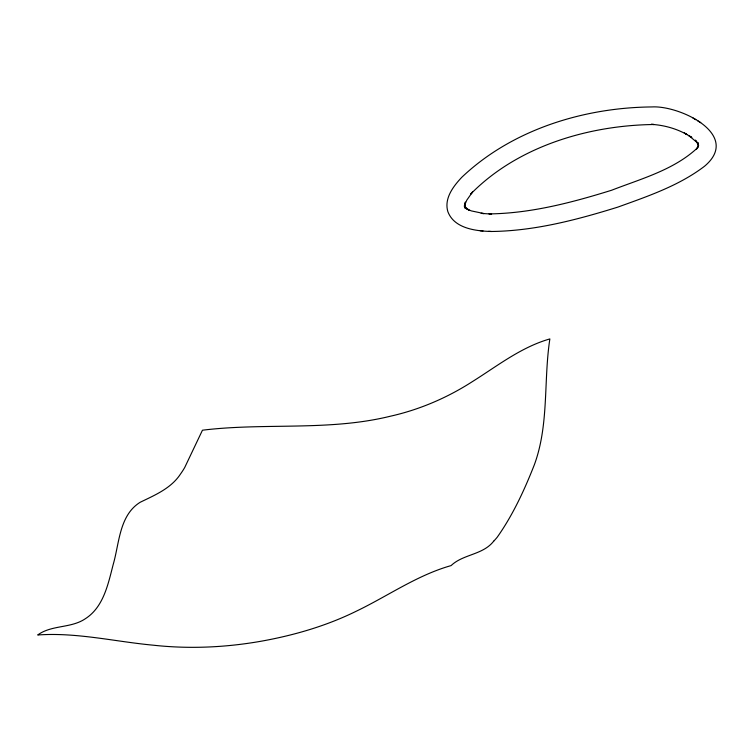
<?xml version="1.0" encoding="UTF-8"?>
<svg xmlns="http://www.w3.org/2000/svg" width="754" height="754" viewBox="0 0 754 754"><rect width="100%" height="100%" fill="white"/><g stroke="black" fill="none" stroke-linecap="round" stroke-linejoin="round"><path stroke-width="1.13" d="M698.27 146.465L697.95 142.581L698.619 145.626L696.055 140.998M698.496 145.343L696.244 149.424L698.063 147.313C674.472 169.791 641.334 178.689 611.645 190.234C571.9 202.572 530.854 213.41 488.997 213.91L491.617 214.07L481.165 213.391L483.993 213.571L471.231 210.875L466.34 208.66L469.177 210.347L464.247 206.115L466.076 208.679L464.436 205.211L465.105 208.255L465.35 202.044L464.671 205.163L466.764 200.196L472.579 191.912L470.816 193.948C517.602 146.257 588.61 125.296 654.029 124.504L651.296 124.335C663.812 125.117 676.168 128.472 687.12 134.636L684.283 132.949L691.842 137.454L688.977 135.748L697.261 142.638L695.442 140.084M493.7 541.174C482.918 555.029 463.182 554.03 451.099 565.594C417.075 575.208 387.924 596.018 356.359 611.174C326.793 625.745 294.871 635.066 262.515 640.975C226.549 647.441 189.678 649.194 153.326 645.198C114.834 641.626 76.559 632.201 37.7 634.981C51.696 624.736 70.97 628.478 85.296 618.761C103.647 607.074 108.152 583.916 113.232 564.36C119.396 543.106 119.264 515.265 140.169 502.277C155.032 495.048 171.252 488.328 180.63 473.832A148.953 72.214 79.6 0 0 184.711 467.508L202.458 430.204C264.824 422.523 328.687 431.392 390.27 416.246C419.271 409.752 446.981 397.914 471.976 381.873C497.075 366.19 520.967 347.17 549.864 338.923C543.446 380.6 549.185 424.285 534.407 464.615C524.492 489.874 512.956 514.935 497.263 537.159A265.531 99.886 75.6 0 1 493.7 541.165M491.278 231.487C534.463 231.016 576.81 219.857 617.799 207.124C647.771 196.285 678.911 185.776 704.528 166.248C741.927 134.815 679.722 105.258 651.956 106.936C583.803 107.539 511.966 129.603 461.825 177.256C453.314 186.285 443.946 198.453 447.848 211.62C454.2 228.537 475.68 231.035 491.278 231.487L488.658 231.318M480.204 230.762L483.022 230.941M692.954 118.01L695.791 119.698M697.855 120.932L700.72 122.638"/></g></svg>
